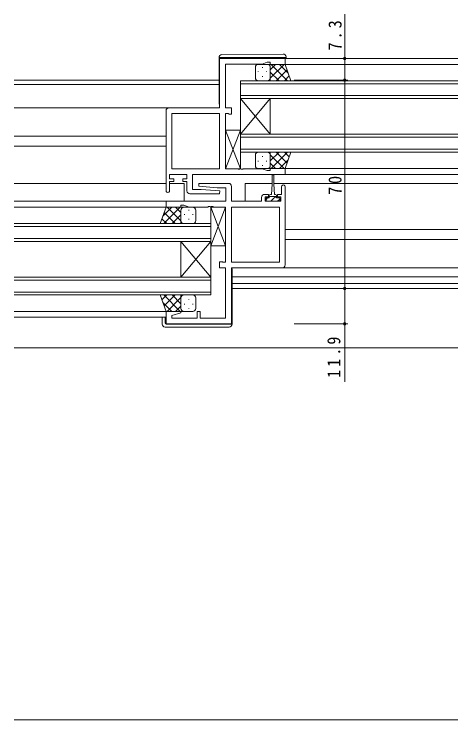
# Model space of a CAD drawing. Units: millimetres, scale not verified. Extents: x -594 to 539, y -420 to 386.
# Drawn here: x 86.7 to 235.7, y -235.4 to 1.8 of the extents above; entities that cross this region are included whole.
import ezdxf

# ---------------------------------------------------------------- set-up
doc = ezdxf.new("R2010")
doc.units = ezdxf.units.MM
doc.header["$LTSCALE"] = 2
for name, color, linetype, lineweight in [('0-3_YKK_11', 7, 'Continuous', 9), ('0-4_YKK_12', 2, 'Continuous', 9), ('0-5_YKK_13', 4, 'Continuous', 9), ('0-6_YKK_D', 6, 'Continuous', 9), ('0-7_YSS_K', 3, 'Continuous', 9)]:
    doc.layers.add(name, color=color, linetype=linetype, lineweight=lineweight)
doc.styles.add('ＭＳ ゴシック', font='')
doc.styles.get('ＭＳ ゴシック').set_extended_font_data('MS Gothic')

msp = doc.modelspace()

# ---------------------------------------------------------------- linework, layer by layer
at = {"layer": '0-3_YKK_11'}
for p, q in [((155.659, -13.095), (177.659, -13.095)), ((155.659, -29.695), (155.659, -13.095)), ((177.659, -13.095), (177.659, -15.095)), ((157.659, -15.025), (157.659, -29.695)), ((169.928, -15.025), (157.659, -15.025)), ((171.659, -14.395), (169.928, -15.025)), ((172.659, -14.395), (171.659, -14.395)), ((172.659, -15.095), (172.659, -14.395)), ((177.659, -15.095), (172.659, -15.095)), ((137.659, -57.495), (137.659, -30.695)), ((138.659, -29.695), (155.659, -29.695)), ((157.659, -29.695), (159.659, -29.695)), ((159.659, -29.695), (159.659, -31.795)), ((139.589, -31.625), (155.659, -31.625)), ((139.589, -50.165), (139.589, -31.625)), ((155.659, -31.625), (155.659, -50.165)), ((155.659, -31.625), (155.659, -50.165)), ((157.659, -31.625), (157.659, -50.165)), ((158.532, -31.625), (157.659, -31.625)), ((158.695, -31.71), (158.532, -31.625)), ((158.859, -31.795), (158.695, -31.71)), ((159.659, -31.795), (158.859, -31.795)), ((138.859, -52.095), (138.859, -53.595)), ((144.659, -52.095), (138.859, -52.095)), ((155.659, -50.165), (139.589, -50.165)), ((144.659, -53.595), (144.659, -52.095)), ((146.589, -52.095), (146.589, -57.095)), ((177.659, -52.095), (146.589, -52.095)), ((157.659, -50.165), (161.701, -50.165)), ((161.701, -50.165), (161.884, -50.285)), ((161.884, -50.285), (162.434, -50.285)), ((162.434, -50.285), (162.617, -50.165)), ((162.617, -50.165), (162.701, -50.165)), ((162.701, -50.165), (162.884, -50.285)), ((162.884, -50.285), (163.434, -50.285)), ((163.434, -50.285), (163.617, -50.165)), ((163.617, -50.165), (169.928, -50.165)), ((169.928, -50.165), (171.659, -50.795)), ((171.659, -50.795), (172.659, -50.795)), ((172.659, -50.095), (177.659, -50.095)), ((172.659, -50.795), (172.659, -50.095)), ((177.659, -50.095), (177.659, -52.095)), ((138.859, -53.595), (140.259, -53.595)), ((138.859, -54.395), (138.859, -57.495)), ((140.259, -54.395), (138.859, -54.395)), ((140.259, -53.595), (140.259, -54.395)), ((143.259, -53.595), (144.659, -53.595)), ((143.259, -54.395), (143.259, -53.595)), ((144.659, -54.395), (143.259, -54.395)), ((144.659, -57.595), (144.659, -54.395)), ((148.639, -56.051), (148.681, -55.095)), ((154.852, -56.595), (148.639, -56.051)), ((148.681, -55.095), (158.659, -55.095)), ((157.729, -56.595), (154.852, -56.595)), ((157.729, -61.095), (157.729, -56.595)), ((159.659, -56.095), (159.659, -61.095)), ((176.459, -58.795), (176.459, -56.195)), ((177.659, -56.195), (177.659, -82.495)), ((155.637, -58.595), (145.659, -58.595)), ((146.589, -57.095), (149.466, -57.095)), ((149.466, -57.095), (155.679, -57.638)), ((155.679, -57.638), (155.637, -58.595)), ((170.759, -58.795), (172.059, -58.795)), ((172.059, -58.795), (172.059, -59.595)), ((175.059, -58.795), (176.459, -58.795)), ((175.059, -59.595), (175.059, -58.795)), ((137.659, -61.095), (157.729, -61.095)), ((137.659, -63.095), (137.659, -61.095)), ((159.659, -61.095), (169.759, -61.095)), ((169.759, -61.095), (169.759, -59.795)), ((170.959, -59.595), (170.959, -61.095)), ((172.059, -59.595), (170.959, -59.595)), ((170.959, -61.095), (176.159, -61.095)), ((176.159, -59.595), (175.059, -59.595)), ((176.159, -61.095), (176.159, -59.595)), ((142.659, -63.095), (137.659, -63.095)), ((142.659, -62.395), (142.659, -63.095)), ((143.659, -62.395), (142.659, -62.395)), ((145.39, -63.025), (143.659, -62.395)), ((151.701, -63.025), (145.39, -63.025)), ((151.884, -62.905), (151.701, -63.025)), ((152.434, -62.905), (151.884, -62.905)), ((152.617, -63.025), (152.434, -62.905)), ((152.701, -63.025), (152.617, -63.025)), ((152.884, -62.905), (152.701, -63.025)), ((153.434, -62.905), (152.884, -62.905)), ((153.617, -63.025), (153.434, -62.905)), ((157.659, -63.025), (153.617, -63.025)), ((157.659, -81.565), (157.659, -63.025)), ((159.659, -63.025), (175.729, -63.025)), ((159.659, -81.565), (159.659, -63.025)), ((175.729, -63.025), (175.729, -81.565)), ((175.729, -63.025), (175.729, -81.565)), ((155.659, -81.395), (156.459, -81.395)), ((155.659, -83.495), (155.659, -81.395)), ((156.459, -81.395), (156.623, -81.48)), ((156.623, -81.48), (156.786, -81.565)), ((156.786, -81.565), (157.659, -81.565)), ((175.729, -81.565), (159.659, -81.565)), ((157.659, -83.495), (155.659, -83.495)), ((157.659, -100.365), (157.659, -83.495)), ((159.659, -83.495), (159.659, -102.295)), ((176.659, -83.495), (159.659, -83.495)), ((137.659, -98.095), (142.62, -98.095)), ((137.659, -102.295), (137.659, -98.095)), ((142.688, -98.617), (139.589, -99.447)), ((139.589, -99.447), (139.589, -100.365)), ((142.62, -98.095), (142.688, -98.617)), ((148.159, -98.095), (149.159, -98.095)), ((148.159, -100.365), (148.159, -98.095)), ((149.159, -98.095), (149.159, -100.365)), ((139.589, -100.365), (148.159, -100.365)), ((149.159, -100.365), (157.659, -100.365)), ((159.659, -102.295), (137.659, -102.295))]:
    msp.add_line(p, q, dxfattribs=at)
for centre, radius, start, end in [((138.659, -30.695), 1, 90, 179.99998), ((158.659, -56.095), 1, 0, 89.99998), ((177.059, -56.195), 0.6, 359.99998, 180), ((138.259, -57.495), 0.6, 179.99998, 0), ((145.659, -57.595), 1, 180, 269.99998), ((170.759, -59.795), 1, 90, 179.99998), ((176.659, -82.495), 1, 270, 359.99998)]:
    msp.add_arc(centre, radius, start, end, dxfattribs=at)
at = {"layer": '0-4_YKK_12'}
for p, q in [((235.659, -13.095), (177.359, -13.095)), ((235.659, -15.095), (177.159, -15.095)), ((155.459, -20.395), (86.659, -20.395)), ((162.66, -20.593), (162.66, -26.593)), ((235.659, -20.593), (162.66, -20.593)), ((155.459, -21.795), (86.659, -21.795)), ((162.66, -21.593), (235.659, -21.593)), ((235.659, -25.593), (162.66, -25.593)), ((162.66, -26.593), (172.66, -38.593)), ((162.66, -38.593), (172.66, -26.593)), ((162.66, -38.593), (162.66, -26.593)), ((162.66, -26.593), (235.659, -26.593)), ((172.66, -38.593), (172.66, -26.593)), ((138.659, -29.695), (86.659, -29.695)), ((137.659, -39.195), (86.659, -39.195)), ((162.66, -38.593), (162.66, -44.593)), ((235.659, -38.593), (162.66, -38.593)), ((162.66, -39.593), (235.659, -39.593)), ((137.659, -42.595), (86.659, -42.595)), ((235.659, -43.593), (162.66, -43.593)), ((162.66, -44.593), (235.659, -44.593)), ((235.659, -52.095), (146.88, -52.095)), ((235.659, -50.095), (177.161, -50.095)), ((137.659, -55.095), (86.659, -55.095)), ((143.729, -55.095), (138.859, -55.095)), ((143.729, -55.095), (143.729, -61.095)), ((164.229, -55.095), (164.229, -61.095)), ((173.309, -55.095), (164.229, -55.095)), ((235.659, -55.095), (173.809, -55.095)), ((137.959, -61.095), (86.659, -61.095)), ((138.159, -63.095), (86.659, -63.095)), ((86.659, -68.593), (152.659, -68.593)), ((152.659, -68.593), (152.659, -74.593)), ((152.659, -69.593), (86.659, -69.593)), ((235.659, -70.595), (177.659, -70.595)), ((86.659, -73.593), (152.659, -73.593)), ((152.659, -74.593), (86.659, -74.593)), ((152.659, -74.593), (142.659, -86.593)), ((152.659, -86.593), (142.659, -74.593)), ((142.659, -86.593), (142.659, -74.593)), ((152.659, -86.593), (152.659, -74.593)), ((235.659, -73.995), (177.659, -73.995)), ((86.659, -86.593), (152.659, -86.593)), ((152.659, -87.593), (86.659, -87.593)), ((152.659, -86.593), (152.659, -92.593)), ((235.659, -86.495), (159.859, -86.495)), ((235.659, -88.765), (159.859, -88.765)), ((86.659, -91.593), (152.659, -91.593)), ((235.659, -90.395), (159.859, -90.395)), ((152.659, -92.593), (86.659, -92.593)), ((138.159, -98.095), (86.659, -98.095)), ((137.659, -100.095), (86.659, -100.095)), ((235.659, -110.395), (86.659, -110.395))]:
    msp.add_line(p, q, dxfattribs=at)
at = {"layer": '0-5_YKK_13'}
for p, q in [((176.95, -11.607), (156.45, -11.786)), ((155.459, -12.786), (155.459, -12.795)), ((155.459, -12.795), (155.459, -13.095)), ((155.459, -12.795), (155.955, -12.795)), ((155.459, -28.095), (155.459, -13.095)), ((177.959, -13.095), (177.959, -12.795)), ((167.659, -19.596), (167.659, -16.096)), ((168.659, -15.096), (171.659, -15.096)), ((170.023, -16.016), (170.023, -16.216)), ((177.659, -15.096), (171.659, -15.096)), ((172.659, -16.888), (174.451, -15.096)), ((172.659, -19.716), (177.279, -15.096)), ((172.659, -16.096), (172.659, -19.696)), ((172.659, -16.496), (172.659, -20.596)), ((172.927, -15.096), (178.427, -20.596)), ((175.756, -15.096), (178.717, -18.057)), ((179.623, -20.596), (177.659, -15.096)), ((168.608, -17.431), (168.608, -17.631)), ((171.438, -17.431), (171.438, -17.631)), ((172.659, -17.656), (175.599, -20.596)), ((174.608, -20.596), (178.303, -16.9)), ((171.659, -20.596), (168.659, -20.596)), ((170.023, -19.046), (170.023, -19.246)), ((171.438, -20.596), (179.623, -20.596)), ((172.659, -20.484), (172.77, -20.596)), ((177.436, -20.596), (179.048, -18.984)), ((157.659, -37.165), (162.659, -37.165)), ((157.659, -50.165), (157.659, -37.165)), ((162.659, -37.165), (157.659, -50.165)), ((162.659, -50.165), (157.659, -37.165)), ((162.659, -37.165), (162.659, -50.165)), ((171.659, -44.595), (168.659, -44.595)), ((171.438, -44.595), (179.623, -44.595)), ((172.659, -48.695), (172.659, -44.595)), ((172.659, -47.534), (175.599, -44.595)), ((172.659, -44.706), (172.77, -44.595)), ((172.927, -50.095), (178.427, -44.595)), ((174.608, -44.595), (178.303, -48.29)), ((177.436, -44.595), (179.048, -46.206)), ((179.623, -44.595), (177.659, -50.095)), ((167.659, -45.594), (167.659, -49.095)), ((170.023, -46.145), (170.023, -45.945)), ((172.659, -45.474), (177.279, -50.095)), ((172.659, -49.095), (172.659, -45.495)), ((175.756, -50.095), (178.717, -47.134)), ((168.608, -47.76), (168.608, -47.56)), ((170.023, -49.175), (170.023, -48.975)), ((171.438, -47.76), (171.438, -47.56)), ((172.659, -48.303), (174.451, -50.095)), ((162.659, -50.165), (157.659, -50.165)), ((168.659, -50.095), (171.659, -50.095)), ((177.659, -50.095), (171.659, -50.095)), ((173.309, -55.295), (173.309, -52.345)), ((173.809, -52.345), (173.809, -55.295)), ((173.309, -55.295), (173.059, -58.795)), ((173.809, -55.295), (174.059, -58.795)), ((172.309, -59.195), (172.309, -59.995)), ((173.059, -58.795), (172.709, -58.795)), ((174.409, -58.795), (174.059, -58.795)), ((174.809, -59.995), (174.809, -59.195)), ((171.259, -59.995), (172.309, -59.995)), ((171.259, -61.095), (171.259, -59.995)), ((171.742, -59.995), (171.259, -60.477)), ((175.859, -61.095), (171.259, -61.095)), ((172.309, -59.495), (174.809, -59.495)), ((173.559, -60.422), (172.887, -61.095)), ((174.487, -59.495), (173.559, -60.422)), ((174.809, -59.995), (175.859, -59.995)), ((175.859, -60.368), (175.132, -61.095)), ((175.859, -59.995), (175.859, -61.095)), ((135.695, -68.596), (137.659, -63.096)), ((139.562, -63.096), (136.602, -66.057)), ((142.391, -63.096), (136.891, -68.596)), ((137.659, -63.096), (143.659, -63.096)), ((142.659, -67.716), (138.039, -63.096)), ((142.659, -64.888), (140.867, -63.096)), ((146.659, -63.096), (143.659, -63.096)), ((145.296, -64.016), (145.296, -64.216)), ((152.659, -63.025), (157.659, -63.025)), ((152.659, -76.025), (152.659, -63.025)), ((157.659, -63.025), (152.659, -76.025)), ((157.659, -76.025), (152.659, -63.025)), ((157.659, -63.025), (157.659, -76.025)), ((140.711, -68.596), (137.015, -64.9)), ((142.659, -65.656), (139.719, -68.596)), ((142.659, -64.096), (142.659, -67.696)), ((142.659, -64.496), (142.659, -68.596)), ((143.881, -65.431), (143.881, -65.631)), ((146.711, -65.431), (146.711, -65.631)), ((147.659, -67.596), (147.659, -64.096)), ((143.881, -68.596), (135.695, -68.596)), ((137.882, -68.596), (136.27, -66.984)), ((142.659, -68.484), (142.548, -68.596)), ((143.659, -68.596), (146.659, -68.596)), ((145.296, -67.046), (145.296, -67.246)), ((157.659, -76.025), (152.659, -76.025)), ((159.659, -83.795), (159.859, -83.795)), ((159.859, -83.795), (159.859, -102.095)), ((176.659, -83.495), (235.659, -83.495)), ((135.695, -92.595), (137.659, -98.095)), ((143.881, -92.595), (135.695, -92.595)), ((137.882, -92.595), (136.27, -94.206)), ((142.391, -98.095), (136.891, -92.595)), ((140.711, -92.595), (137.015, -96.29)), ((142.659, -93.474), (138.039, -98.095)), ((142.659, -95.534), (139.719, -92.595)), ((142.659, -92.706), (142.548, -92.595)), ((142.659, -96.695), (142.659, -92.595)), ((142.659, -97.095), (142.659, -93.495)), ((143.659, -92.595), (146.659, -92.595)), ((145.296, -94.145), (145.296, -93.945)), ((147.659, -93.595), (147.659, -97.095)), ((139.562, -98.095), (136.602, -95.134)), ((142.659, -96.303), (140.867, -98.095)), ((143.881, -95.76), (143.881, -95.56)), ((145.296, -97.175), (145.296, -96.975)), ((146.711, -95.76), (146.711, -95.56)), ((137.659, -98.095), (143.659, -98.095)), ((146.659, -98.095), (143.659, -98.095)), ((136.359, -102.395), (136.359, -100.095)), ((137.359, -100.095), (137.359, -102.095)), ((158.859, -103.395), (137.359, -103.395)), ((137.659, -102.395), (159.359, -102.395)), ((159.359, -102.395), (159.859, -102.395)), ((159.859, -102.095), (159.859, -102.395))]:
    msp.add_line(p, q, dxfattribs=at)
msp.add_lwpolyline([(155.955, -12.795), (177.455, -12.795), (177.959, -12.795), (177.959, -12.607)], dxfattribs=at)
for centre, radius, start, end in [((156.459, -12.786), 1, 90.5, 180), ((176.959, -12.607), 1, 0, 90.5), ((168.659, -16.096), 1, 89.99998, 179.99998), ((171.659, -16.096), 1, 359.99998, 89.99998), ((171.659, -16.096), 1, 359.99998, 89.99998), ((168.659, -19.596), 1, 179.99998, 269.99998), ((171.659, -19.596), 1, 269.99998, 359.99998), ((171.659, -19.596), 1, 269.99998, 359.99998), ((155.959, -28.095), 0.5, 180, 233.13016), ((168.659, -45.595), 1, 90, 180), ((171.659, -45.595), 1, 0, 90), ((171.659, -45.595), 1, 0, 90), ((168.659, -49.095), 1, 180, 270), ((171.659, -49.095), 1, 270, 0), ((171.659, -49.095), 1, 270, 0), ((173.559, -52.345), 0.25, 0, 180), ((172.709, -59.195), 0.4, 90, 180), ((174.409, -59.195), 0.4, 0, 90), ((143.659, -64.096), 1, 90, 180), ((143.659, -64.096), 1, 90, 180), ((146.659, -64.096), 1, 0, 90), ((143.659, -67.596), 1, 180, 270), ((143.659, -67.596), 1, 180, 270), ((146.659, -67.596), 1, 270, 0), ((143.659, -93.595), 1, 89.99998, 179.99998), ((143.659, -93.595), 1, 89.99998, 179.99998), ((146.659, -93.595), 1, 359.99998, 89.99998), ((143.659, -97.095), 1, 179.99998, 269.99998), ((143.659, -97.095), 1, 179.99998, 269.99998), ((146.659, -97.095), 1, 269.99998, 359.99998), ((137.359, -102.395), 1, 180, 270), ((137.659, -102.095), 0.3, 180, 270), ((158.859, -102.395), 1, 270, 0)]:
    msp.add_arc(centre, radius, start, end, dxfattribs=at)
at = {"layer": '0-6_YKK_D'}
for p, q in [((197.659, -13.095), (197.659, 1.805)), ((180.659, -13.095), (198.659, -13.095)), ((197.659, -20.395), (197.659, -13.095)), ((180.659, -20.395), (198.659, -20.395)), ((197.659, -20.395), (197.659, -90.395)), ((180.659, -90.395), (198.659, -90.395)), ((180.659, -90.395), (198.659, -90.395)), ((197.659, -90.395), (197.659, -102.295)), ((180.659, -102.295), (198.659, -102.295)), ((197.659, -102.295), (197.659, -121.835))]:
    msp.add_line(p, q, dxfattribs=at)
for centre in [(197.659, -13.095), (197.659, -20.395), (197.659, -20.395), (197.659, -90.395), (197.659, -90.395), (197.659, -102.295)]:
    msp.add_circle(centre, 0.425, dxfattribs=at)
at = {"layer": '0-7_YSS_K'}
msp.add_line((235.659, -235.395), (86.659, -235.395), dxfattribs=at)

# ---------------------------------------------------------------- texts
at = {"layer": '0-6_YKK_D', "color": 7, "char_height": 4.399, "attachment_point": 7, "rotation": 90, "style": 'ＭＳ ゴシック'}
for s, insert in [('\\T1.38;\\W0.9;7.3', (196.659, -10.395)), ('\\T1.36;\\W0.9;70', (196.659, -58.915)), ('\\T1.38;\\W0.9;11.9', (196.259, -120.435))]:
    msp.add_mtext(s, dxfattribs=dict(at, insert=insert))

doc.saveas('drawing.dxf')
